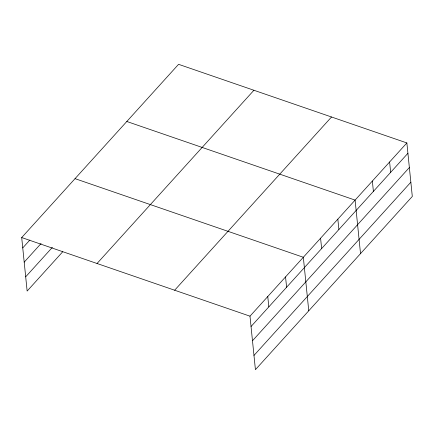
<?xml version="1.0" encoding="UTF-8"?>
<svg xmlns="http://www.w3.org/2000/svg" width="434" height="434" viewBox="0 0 434 434"><rect width="100%" height="100%" fill="white"/><g stroke="black" fill="none" stroke-linecap="round" stroke-linejoin="round"><path stroke-width="0.65" d="M62.691 251.796L27.136 291.062L21.7 237.555L178.575 64.319L406.864 142.938L412.3 196.445L255.425 369.681L249.989 316.169L406.864 142.938M22.752 247.901L29.865 240.045M24.195 262.147L41.089 243.49M25.687 276.821L52.357 247.369M97.037 263.498L253.912 90.267M174.652 290.227L331.527 116.99M251.042 326.514L407.917 153.283M252.485 340.761L409.365 167.524M253.977 355.435L410.852 182.199M126.809 121.487L355.093 200.101L360.529 253.613M75.039 178.656L303.328 257.27L308.764 310.782M21.7 237.555L249.989 316.169M389.607 161.99L390.66 172.336M372.35 181.049L373.403 191.394M337.842 219.159L338.889 229.505M320.585 238.212L321.632 248.557M285.545 276.903L286.597 287.248M267.767 296.536L268.82 306.881"/></g></svg>
